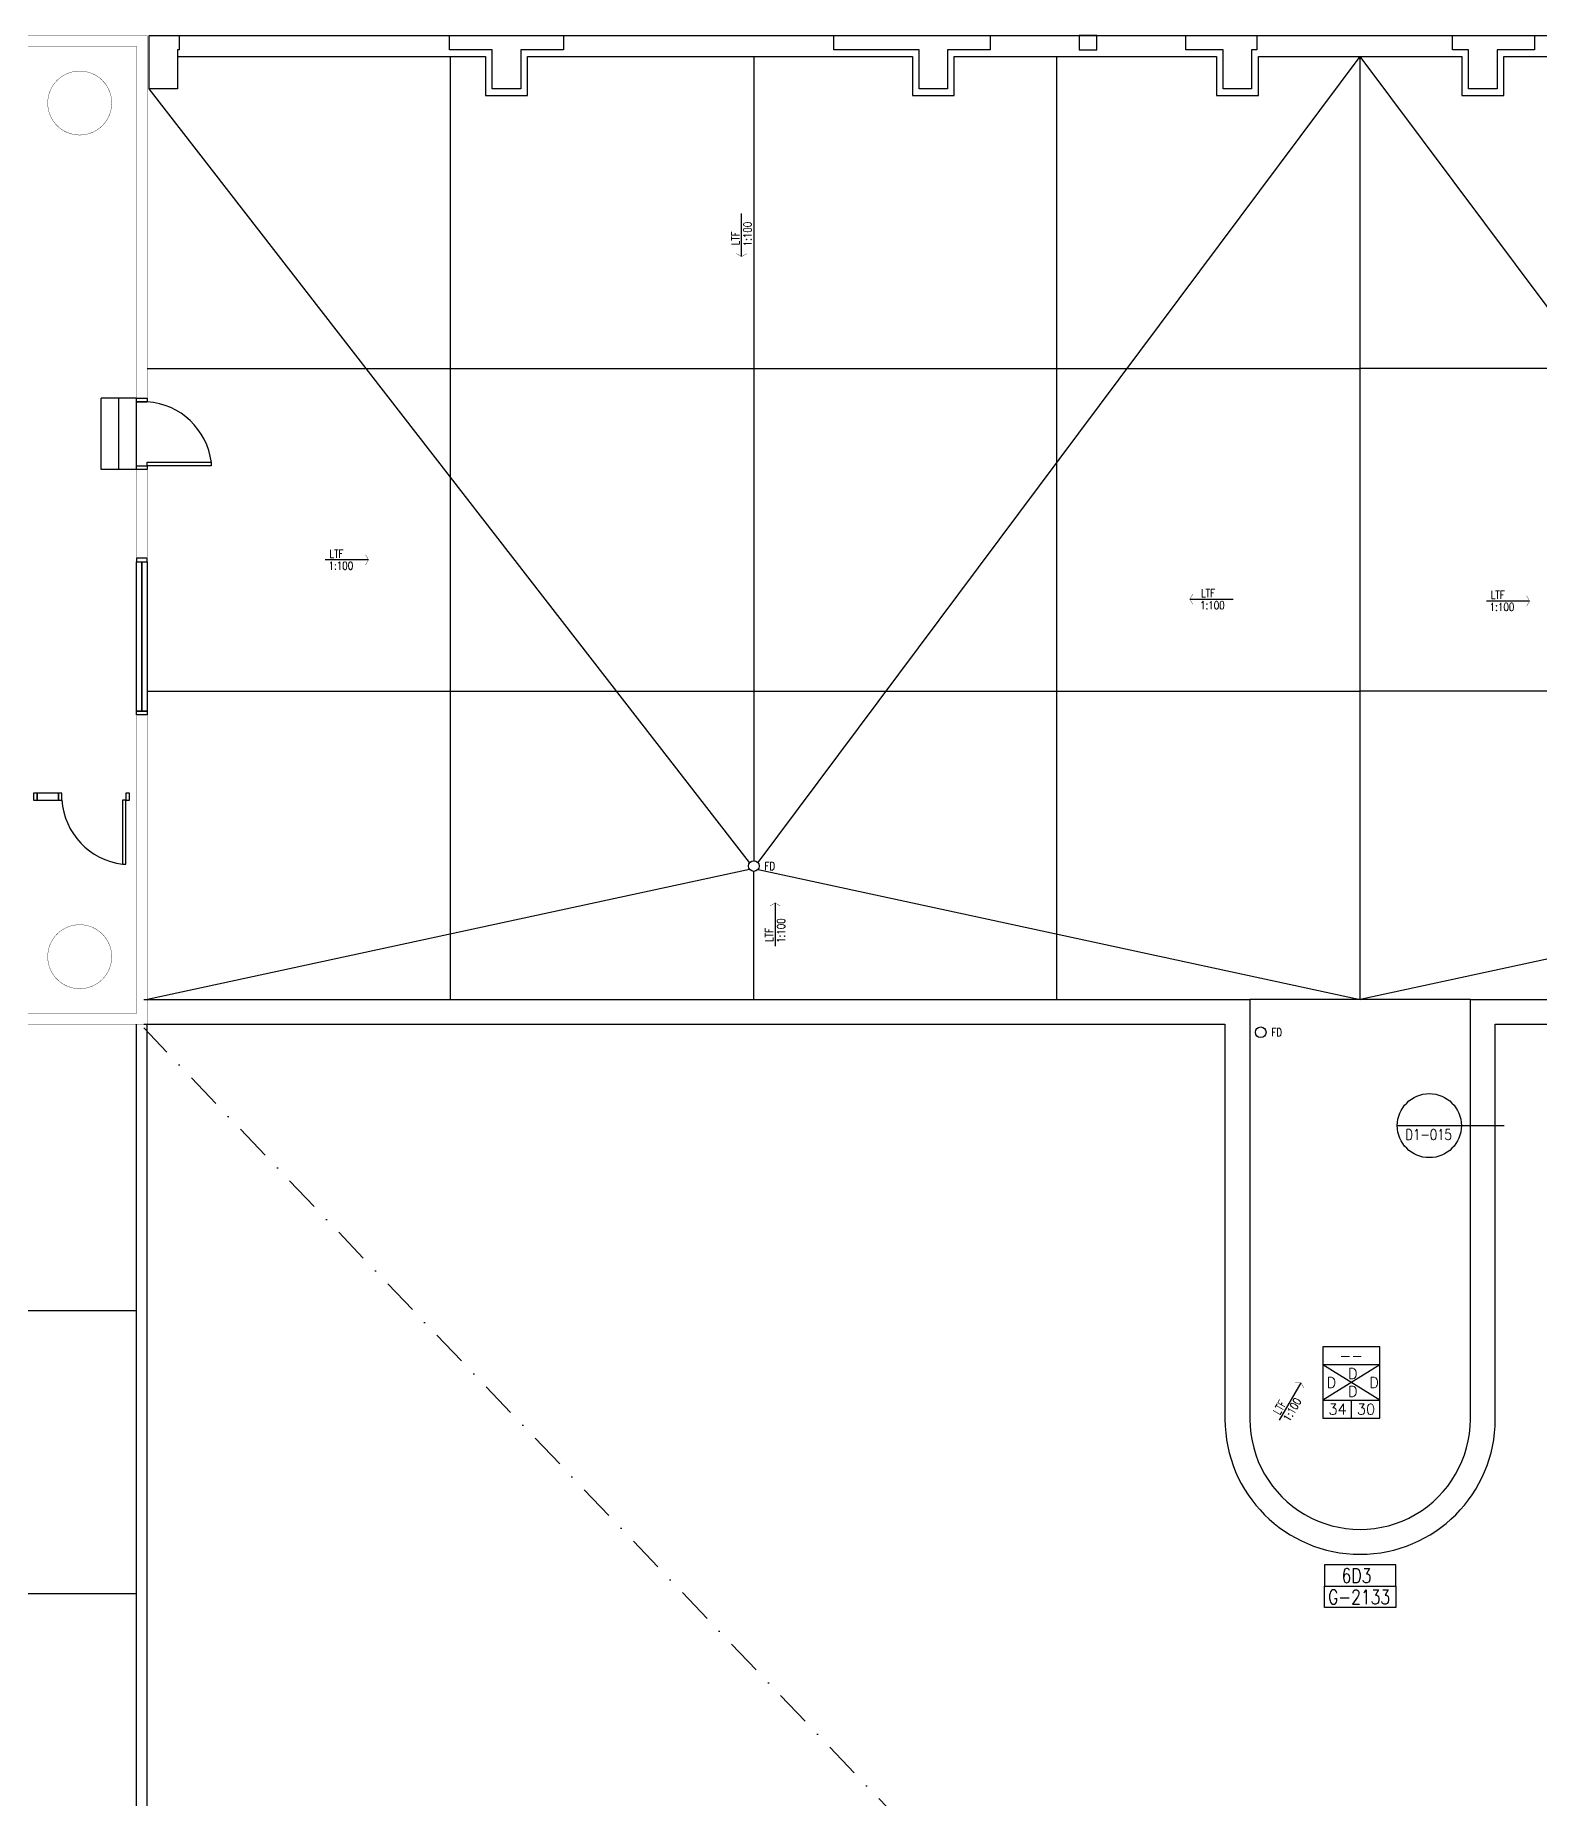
# Model space of a CAD drawing. Header units: millimetres. Extents: x -68474 to 336700, y -113450 to 53663.
# Drawn here: x 53375 to 74525, y 6964 to 31753 of the extents above; entities that cross this region are included whole.
import ezdxf

# ---------------------------------------------------------------- set-up
doc = ezdxf.new("R2010")
doc.units = ezdxf.units.MM
doc.header["$LTSCALE"] = 1000
doc.linetypes.add('S3148a$0$DASHDOT', pattern=[1, 0.5, -0.25, 0, -0.25])
for name, color, linetype in [('S3148a$0$04 - IC STRUCTURAL (LOCK)', 2, 'Continuous'), ('S3148a$0$05 - IC New Built Wall', 3, 'Continuous'), ('S3148a$0$06 - IC New Built Door', 1, 'Continuous'), ('S3148a$0$10', 7, 'Continuous'), ('S3148a$0$17', 1, 'Continuous'), ('S3148a$0$20', 7, 'Continuous'), ('S3148a$0$23', 7, 'Continuous'), ('S3148a$0$45', 7, 'Continuous'), ('S3148a$0$51', 7, 'Continuous'), ('S3148a$0$6', 7, 'Continuous'), ('S3148a$0$7', 7, 'Continuous'), ('S3148a$0$option 2', 190, 'Continuous')]:
    doc.layers.add(name, color=color, linetype=linetype)
doc.styles.add('S3148a$0$STANDARD', font='SIMPLEX')

# ---------------------------------------------------------------- blocks, each defined once
blk = doc.blocks.new('S3148a$0$FFBOX')
at = {"layer": 'S3148a$0$51', "color": 14, "linetype": 'Continuous'}
for p, q in [((0.4, 0.25), (-0.4, -0.25)), ((0.4, -0.25), (-0.4, 0.25)), ((0, -0.5), (0, -0.25))]:
    blk.add_line(p, q, dxfattribs=at)
for points in [[(-0.4, -0.5), (0.4, -0.5), (0.4, 0.5), (-0.4, 0.5)], [(-0.4, -0.25), (0.4, -0.25), (0.4, 0.25), (-0.4, 0.25)]]:
    blk.add_lwpolyline(points, close=True, dxfattribs=at)
at = {"layer": 'S3148a$0$51', "color": 14, "linetype": 'Continuous', "style": 'S3148a$0$STANDARD'}
for tag, p in [('TAG1', (-0.2728, 0.3)), ('TAG6', (-0.3496, -0.075)), ('TAG5', (-0.0496, 0.05)), ('TAG7', (0.2504, -0.075)), ('TAG4', (-0.0496, -0.2)), ('TAG2', (-0.324, -0.45)), ('TAG8', (-0.2496, -0.45)), ('TAG3', (0.076, -0.45)), ('TAG9', (0.1504, -0.45))]:
    blk.add_attdef(tag, p, '', height=0.15, dxfattribs=at)
blk = doc.blocks.new('S3148a$0$LTFU')
at = {"layer": 'S3148a$0$45', "color": 4, "linetype": 'Continuous'}
blk.add_line((0, 0.6069), (0, 0), dxfattribs=at)
at = {"layer": 'S3148a$0$45', "color": 4, "linetype": 'Continuous', "const_width": 0.005}
blk.add_lwpolyline([(-0.073, 0.5647), (0, 0.6069), (0.0731, 0.5647)], dxfattribs=at)
at = {"layer": 'S3148a$0$45', "color": 4, "linetype": 'Continuous', "style": 'S3148a$0$STANDARD', "width": 0.8}
for s, p in [('LTF', (-0.0288, 0.0588)), ('1:100', (0.1388, 0.0445))]:
    blk.add_text(s, height=0.1125, rotation=90, dxfattribs=at).set_placement(p)
blk = doc.blocks.new('S3148a$0$LTFD')
at = {"layer": 'S3148a$0$45', "color": 4, "linetype": 'Continuous'}
blk.add_line((0, -0.6069), (0, 0), dxfattribs=at)
at = {"layer": 'S3148a$0$45', "color": 4, "linetype": 'Continuous', "const_width": 0.005}
blk.add_lwpolyline([(0.073, -0.5647), (0, -0.6069), (-0.0731, -0.5647)], dxfattribs=at)
at = {"layer": 'S3148a$0$45', "color": 4, "linetype": 'Continuous', "style": 'S3148a$0$STANDARD', "width": 0.8}
for s, p in [('1:100', (0.141, -0.4639)), ('LTF', (-0.0298, -0.4496))]:
    blk.add_text(s, height=0.1125, rotation=90, dxfattribs=at).set_placement(p)
blk = doc.blocks.new('S3148a$0$FD')
at = {"layer": 'S3148a$0$45', "linetype": 'Continuous'}
blk.add_circle((0, 0), 0.1, dxfattribs=at)
at = {"layer": 'S3148a$0$45', "linetype": 'Continuous', "style": 'S3148a$0$STANDARD', "width": 0.8}
blk.add_text('FD', height=0.15, dxfattribs=at).set_placement((0.2, -0.075))
blk = doc.blocks.new('S3148a$0$DET4')
at = {"layer": 'S3148a$0$51', "linetype": 'Continuous'}
blk.add_line((-0.45, 0), (1.05, 0), dxfattribs=at)
blk.add_circle((0, 0), 0.45, dxfattribs=at)
at = {"layer": 'S3148a$0$51', "linetype": 'Continuous', "style": 'S3148a$0$STANDARD', "width": 0.8}
for tag, p in [('TAG1', (-0.3373, 0.0501)), ('TAG3', (-0.2778, 0.0501)), ('TAG4', (-0.3969, -0.2)), ('TAG2', (-0.3373, -0.2))]:
    blk.add_attdef(tag, p, '', height=0.15, dxfattribs=at)
blk = doc.blocks.new('S3148a$0$STCODE')
at = {"layer": 'S3148a$0$10', "color": 14, "linetype": 'Continuous'}
blk.add_lwpolyline([(0.5, 0), (0.5, 0.3), (-0.5, 0.3), (-0.5, 0), (0.5, 0), (0.5, -0.3), (-0.5, -0.3), (-0.5, 0)], dxfattribs=at)
at = {"layer": 'S3148a$0$10', "color": 14, "linetype": 'Continuous', "style": 'S3148a$0$STANDARD', "width": 0.8}
for tag, p in [('TAG2', (-0.3704, 0.05)), ('TAG1', (-0.4498, -0.25))]:
    blk.add_attdef(tag, p, '', height=0.2, dxfattribs=at)
blk = doc.blocks.new('S3148a$0$A$C4D061273')
at = {"layer": 'S3148a$0$06 - IC New Built Door', "color": 1}
for p, q in [((-178, 603), (-178, 653)), ((-178, 653), (-28, 653)), ((-28, 603), (-178, 603)), ((-28, 653), (-28, 603)), ((-28, -297), (-28, -247)), ((-28, -247), (872, -247)), ((872, -247), (872, -297)), ((-178, -347), (-178, -297)), ((-178, -297), (-28, -297)), ((-28, -347), (-178, -347)), ((872, -297), (-28, -297)), ((-28, -297), (-28, -347))]:
    blk.add_line(p, q, dxfattribs=at)
blk.add_arc((-93, -368), 973, 7.1357, 86.1374, dxfattribs=at)

msp = doc.modelspace()

# ---------------------------------------------------------------- linework, layer by layer
at = {"layer": 'S3148a$0$04 - IC STRUCTURAL (LOCK)', "color": 2, "ltscale": 700}
for p, q in [((54300.2, 25649.8), (54300.2, 26649.8)), ((54800.2, 26649.8), (54300.2, 26649.8)), ((54550.2, 25649.8), (54550.2, 26649.8)), ((54800.2, 25649.8), (54800.2, 26649.8)), ((54800.2, 25649.8), (54300.2, 25649.8))]:
    msp.add_line(p, q, dxfattribs=at)
at = {"layer": 'S3148a$0$04 - IC STRUCTURAL (LOCK)', "color": 1, "linetype": 'Continuous'}
msp.add_lwpolyline([(54800, 25650), (54800, 25700), (54950, 25700), (54950, 25650)], close=True, dxfattribs=at)
at = {"layer": 'S3148a$0$05 - IC New Built Wall', "color": 1, "ltscale": 700}
msp.add_lwpolyline([(53350.2, 21000.1), (53400.2, 21000.1), (53400.2, 21100.1), (53350.2, 21100.1)], close=True, dxfattribs=at)
at = {"layer": 'S3148a$0$17'}
msp.add_lwpolyline([(53400.2, 21100.1), (53400.2, 21000.1), (53700.2, 21000.1), (53700.2, 21100.1)], close=True, dxfattribs=at)
msp.add_lwpolyline([(53750.2, 21000.1), (53750.2, 21100.1), (53700.2, 21100.1), (53700.2, 21000.1), (53750.2, 21000.1, 0.3590307), (54600.3, 20100.1), (54650.3, 20100.1), (54650.3, 21000.1), (54700.3, 21000.1), (54700.3, 21100.1), (54650.3, 21100.1), (54650.3, 21000.1), (54600.3, 21000.1), (54600.3, 20100.1)], format="xyb", dxfattribs=at)
at = {"layer": 'S3148a$0$20', "linetype": 'Continuous'}
for p, q in [((54975, 31000.1), (54975, 31750.1)), ((54975, 31750.1), (55400, 31750.1)), ((55400, 31750.1), (55400, 31550.1)), ((59200.1, 31550), (59200.1, 31750)), ((59200.1, 31750), (60800.1, 31750)), ((60800.1, 31750), (60800.1, 31550)), ((64600.1, 31550), (64600.1, 31750)), ((64600.1, 31750), (66800.1, 31750)), ((66800.1, 31750), (66800.1, 31550)), ((68300.1, 31750), (68050.1, 31750)), ((68050.1, 31750), (68050.1, 31550)), ((68300.1, 31550), (68300.1, 31750)), ((69550.1, 31550), (69550.1, 31750)), ((69550.1, 31750), (70550.1, 31750)), ((70550.1, 31750), (70550.1, 31550)), ((73300.1, 31550), (73300.1, 31750)), ((73300.1, 31750), (74450.1, 31750)), ((74450.1, 31750), (74450.1, 31550)), ((55400, 31550.1), (55375, 31550.1)), ((55375, 31550.1), (55375, 31000.1)), ((59800.1, 31550), (59200.1, 31550)), ((59800.1, 31000), (59800.1, 31550)), ((60800.1, 31550), (60200.1, 31550)), ((60200.1, 31550), (60200.1, 31000)), ((65800.1, 31550), (64600.1, 31550)), ((65800.1, 31000), (65800.1, 31550)), ((66800.1, 31550), (66200.1, 31550)), ((66200.1, 31550), (66200.1, 31000)), ((68050.1, 31550), (68300.1, 31550)), ((70075.1, 31550), (69550.1, 31550)), ((70075.1, 31000), (70075.1, 31550)), ((70550.1, 31550), (70475.1, 31550)), ((70475.1, 31550), (70475.1, 31000)), ((73525.1, 31550), (73300.1, 31550)), ((73525.1, 31000), (73525.1, 31550)), ((74450.1, 31550), (73925.1, 31550)), ((73925.1, 31550), (73925.1, 31000)), ((55375, 31000.1), (54975, 31000.1)), ((60200.1, 31000), (59800.1, 31000)), ((66200.1, 31000), (65800.1, 31000)), ((70475.1, 31000), (70075.1, 31000)), ((73925.1, 31000), (73525.1, 31000))]:
    msp.add_line(p, q, dxfattribs=at)
at = {"layer": 'S3148a$0$20', "linetype": 'Continuous', "const_width": 5}
msp.add_lwpolyline([(54800, 26649.8), (54800, 31600.1), (53150, 31600.1), (53150, 31750.1), (54950, 31750.1), (54950, 26649.8)], dxfattribs=at)
msp.add_lwpolyline([(54950, 24400), (54950, 25650), (54800, 25650), (54800, 24400)], close=True, dxfattribs=at)
at = {"layer": 'S3148a$0$20', "linetype": 'Continuous'}
msp.add_lwpolyline([(54950, 22200, 5, 5, 0), (54950, 17850.1, 5, 5, 0), (53000, 17850.1, 5, 5, 0), (53000, 18000.1, 5, 5, 0), (54800, 18000.1, 5, 5, 0), (54800, 22200, 0, 0, 0)], format="xyseb", close=True, dxfattribs=at)
at = {"layer": 'S3148a$0$23', "linetype": 'Continuous'}
for p, q in [((55400, 31750), (88600.1, 31750)), ((55375, 31455), (59705.1, 31455)), ((59705.1, 31455), (59705.1, 30905)), ((60295.1, 30905), (60295.1, 31455)), ((60295.1, 31455), (65705.1, 31455)), ((65705.1, 31455), (65705.1, 30905)), ((66295.1, 30905), (66295.1, 31455)), ((66295.1, 31455), (69980.1, 31455)), ((69980.1, 31455), (69980.1, 30905)), ((70570.1, 30905), (70570.1, 31455)), ((70570.1, 31455), (73430.1, 31455)), ((73430.1, 31455), (73430.1, 30905)), ((74020.1, 30905), (74020.1, 31455)), ((74020.1, 31455), (77705.1, 31455)), ((59705.1, 30905), (60295.1, 30905)), ((65705.1, 30905), (66295.1, 30905)), ((69980.1, 30905), (70570.1, 30905)), ((73430.1, 30905), (74020.1, 30905)), ((54900.1, 18200.1), (70450.1, 18200.1)), ((70450.1, 18200.1), (70450.1, 12300.1)), ((73550.1, 12300.1), (73550.1, 18200.1)), ((73550.1, 18200.1), (89050, 18200.1)), ((54900.1, 17850.1), (70100.1, 17850.1)), ((70100.1, 17850.1), (70100.1, 12300)), ((73900.1, 12300), (73900.1, 17850.1)), ((73900.1, 17850.1), (89050, 17850.1))]:
    msp.add_line(p, q, dxfattribs=at)
at = {"layer": 'S3148a$0$23', "linetype": 'S3148a$0$DASHDOT'}
msp.add_line((89050.1, -18000), (54900.1, 17800.1), dxfattribs=at)
at = {"layer": 'S3148a$0$23', "linetype": 'Continuous'}
for points in [[(54800, 25683.6), (54800, 25700), (54950, 25700)], [(54950, 25650), (54800, 25650)], [(59050, -18199.9), (54800.1, -18199.9), (53925.1, -18199.9), (53925.1, -17099.9), (54800.1, -17099.9), (54800.1, 17850.1)], [(59050, -18049.9), (54075.1, -18049.9), (54075.1, -17249.9), (54950.1, -17249.9), (54950.1, 17850.1)]]:
    msp.add_lwpolyline(points, dxfattribs=at)
for points in [[(54800, 24400), (54800, 24350), (54950, 24350), (54950, 24400)], [(54800, 22250), (54800, 24350), (54870, 24350), (54870, 22250)], [(54880, 22250), (54880, 24350), (54950, 24350), (54950, 22250)], [(54800, 22200), (54800, 22250), (54950, 22250), (54950, 22200)]]:
    msp.add_lwpolyline(points, close=True, dxfattribs=at)
for radius, start, end in [(1900, 180, 0), (1550, 179.9963, 0.0037)]:
    msp.add_arc((72000.1, 12300), radius, start, end, dxfattribs=at)
at = {"layer": 'S3148a$0$45', "linetype": 'Continuous'}
for p, q in [((63535.5, 20122.3), (72001.1, 31455)), ((80466.7, 20122.3), (72001.1, 31455)), ((72001.1, 18200.1), (72001.1, 31455)), ((63416.7, 20122.3), (54975, 31000.1)), ((63416.7, 20027.7), (54951.1, 18200)), ((63535.5, 20027.7), (72001.1, 18200)), ((80466.7, 20027.7), (72001.1, 18200)), ((73550.1, 18200.1), (70450.1, 18200.1))]:
    msp.add_line(p, q, dxfattribs=at)
at = {"layer": 'S3148a$0$6', "linetype": 'Continuous', "const_width": 5}
for points in [[(54450.1, 30800.1, 1), (53550.1, 30800.1, 1)], [(54450.1, 18800.1, 1), (53550.1, 18800.1, 1)]]:
    msp.add_lwpolyline(points, format="xyb", close=True, dxfattribs=at)
at = {"layer": 'S3148a$0$7', "color": 10, "linetype": 'Continuous'}
for p, q in [((59213.6, 18200.1), (59213.6, 31455)), ((63476.1, 31455), (63476.1, 20150)), ((67738.6, 18200.1), (67738.6, 31455)), ((54951, 27066.7), (72001.1, 27066.7)), ((88955.1, 27066.7), (72001.1, 27066.7)), ((54951, 22533.4), (72001.1, 22533.4)), ((88955.1, 22533.4), (72001.1, 22533.4)), ((63476.1, 18200.1), (63476.1, 20000))]:
    msp.add_line(p, q, dxfattribs=at)
at = {"layer": 'S3148a$0$7', "color": 15, "linetype": 'Continuous'}
for p, q in [((54800.1, 13821.3), (42000.1, 13821.3)), ((54800.1, 9843.7), (42000.1, 9843.7)), ((54800.1, 9843.6), (42000.1, 9843.6))]:
    msp.add_line(p, q, dxfattribs=at)
at = {"layer": 'S3148a$0$option 2', "ltscale": 700}
msp.add_line((54800.2, 26599.8), (54950.2, 26599.8), dxfattribs=at)

# ---------------------------------------------------------------- block references
at = {"zscale": 1000}
for name, p, xscale, yscale in [('S3148a$0$LTFD', (63304.5, 29248), 999.9979999999999, 999.9979999999999), ('S3148a$0$FD', (63476.1, 20075), 749.999, 749.999), ('S3148a$0$LTFU', (63776.6, 18948.5), 999.9979999999999, 999.9979999999999), ('S3148a$0$FD', (70602.5, 17737.1), 749.999, 749.999)]:
    msp.add_blockref(name, p, dxfattribs=dict(at, xscale=xscale, yscale=yscale))
for name, p, xscale, yscale, rotation in [('S3148a$0$LTFU', (57452.9, 24379.1), 999.9979999999999, 999.9979999999999, 270), ('S3148a$0$LTFD', (70213.2, 23825.8), 999.9979999999999, 999.9979999999999, 270), ('S3148a$0$LTFU', (73776.4, 23799.6), 999.9979999999999, 999.9979999999999, 270), ('S3148a$0$LTFU', (70864.2, 12285.7), 999.997, 999.997, 329.99997)]:
    msp.add_blockref(name, p, dxfattribs=dict(at, xscale=xscale, yscale=yscale, rotation=rotation))
ref = msp.add_blockref('S3148a$0$DET4', (72973.1, 16425.2), dxfattribs=dict(xscale=999.9979999999999, yscale=999.9979999999999, zscale=1000))
ref.add_attrib('TAG2', 'D1-015', (72635.8, 16225.2), dxfattribs={"layer": 'S3148a$0$51', "linetype": 'Continuous', "height": 150, "style": 'S3148a$0$STANDARD', "width": 0.8})
ref = msp.add_blockref('S3148a$0$FFBOX', (71878.2, 12814.4), dxfattribs=dict(xscale=999.9979999999999, yscale=999.9979999999999, zscale=1000))
ref.add_attrib('TAG1', ' --', (71605.4, 13114.4), dxfattribs={"layer": 'S3148a$0$51', "linetype": 'Continuous', "height": 150, "style": 'S3148a$0$STANDARD'})
ref.add_attrib('TAG2', '34', (71554.2, 12364.4), dxfattribs={"layer": 'S3148a$0$51', "linetype": 'Continuous', "height": 150, "style": 'S3148a$0$STANDARD'})
ref.add_attrib('TAG3', '30', (71954.2, 12364.4), dxfattribs={"layer": 'S3148a$0$51', "linetype": 'Continuous', "height": 150, "style": 'S3148a$0$STANDARD'})
ref.add_attrib('TAG4', 'D', (71828.6, 12614.4), dxfattribs={"layer": 'S3148a$0$51', "linetype": 'Continuous', "height": 150, "style": 'S3148a$0$STANDARD'})
ref.add_attrib('TAG5', 'D', (71828.6, 12864.4), dxfattribs={"layer": 'S3148a$0$51', "linetype": 'Continuous', "height": 150, "style": 'S3148a$0$STANDARD'})
ref.add_attrib('TAG6', 'D', (71528.6, 12739.4), dxfattribs={"layer": 'S3148a$0$51', "linetype": 'Continuous', "height": 150, "style": 'S3148a$0$STANDARD'})
ref.add_attrib('TAG7', 'D', (72128.6, 12739.4), dxfattribs={"layer": 'S3148a$0$51', "linetype": 'Continuous', "height": 150, "style": 'S3148a$0$STANDARD'})
at = {"xscale": 999.9979999999999, "yscale": 999.9979999999999, "zscale": 1000}
msp.add_blockref('S3148a$0$STCODE', (72000.1, 9950.1), dxfattribs=at).add_auto_attribs({'TAG1': 'G-2133', 'TAG2': ' 6D3'})
at = {"layer": 'S3148a$0$06 - IC New Built Door', "color": 1}
msp.add_blockref('S3148a$0$A$C4D061273', (54978, 25996.5), dxfattribs=at)

doc.saveas('drawing.dxf')
